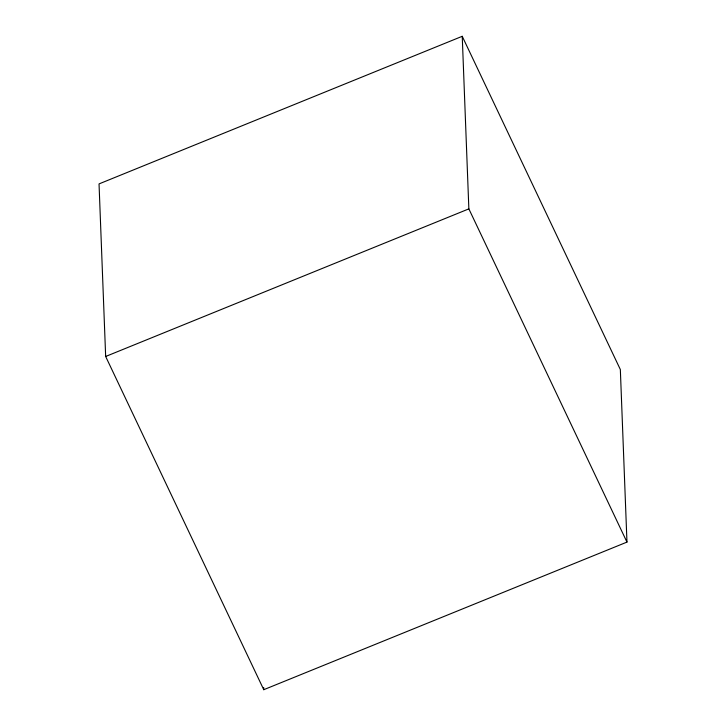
<?xml version="1.0" encoding="UTF-8"?>
<svg xmlns="http://www.w3.org/2000/svg" width="726" height="726" viewBox="0 0 726 726"><rect width="100%" height="100%" fill="white"/><g stroke="black" fill="none" stroke-linecap="round" stroke-linejoin="round"><path stroke-width="1.09" d="M462.235 36.3L99.035 183.905L105.66 356.475L263.765 689.7L626.965 542.095L620.34 369.525L462.235 36.3L468.86 208.87L626.965 542.095M105.66 356.475L468.86 208.87M263.683 687.44L263.765 689.7"/></g></svg>
